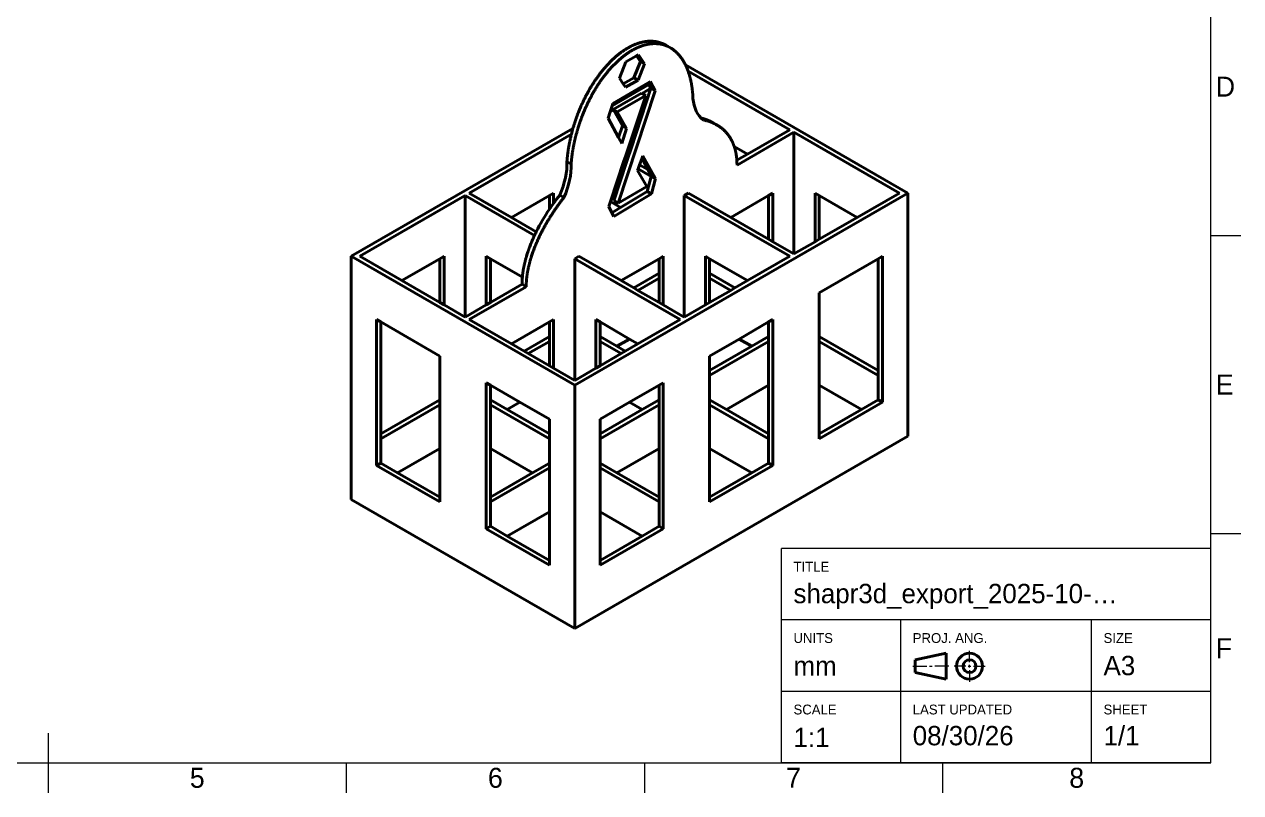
# Model space of a CAD drawing. Header units: millimetres. Extents: x 15 to 415, y 5 to 292.
# Drawn here: x 211 to 415, y 5 to 134 of the extents above; entities that cross this region are included whole.
import ezdxf

# ---------------------------------------------------------------- set-up
doc = ezdxf.new("R2010")
doc.units = ezdxf.units.MM
doc.layers.add('Border', color=7, linetype='Continuous')
doc.layers.add('Geometries', color=7, linetype='Continuous')
doc.styles.add('Shapr0', font='txt', dxfattribs={"height": 3.3495})
doc.styles.add('Shapr10', font='txt', dxfattribs={"height": 3.3495})
doc.styles.add('Shapr11', font='txt', dxfattribs={"height": 3.3495})
doc.styles.add('Shapr13', font='txt', dxfattribs={"height": 3.3495})
doc.styles.add('Shapr14', font='txt', dxfattribs={"height": 3.3495})
doc.styles.add('Shapr2', font='txt', dxfattribs={"height": 3.3495})
doc.styles.add('Shapr3', font='txt', dxfattribs={"height": 3.3495})
doc.styles.add('Shapr4', font='txt', dxfattribs={"height": 3.3495})
doc.styles.add('Shapr5', font='txt', dxfattribs={"height": 3.3495})
doc.styles.add('Shapr6', font='txt', dxfattribs={"height": 3.3495})
doc.styles.add('Shapr7', font='txt', dxfattribs={"height": 3.3495})
doc.styles.add('Shapr71', font='txt', dxfattribs={"height": 3.3495})
doc.styles.add('Shapr8', font='txt', dxfattribs={"height": 3.3495})
doc.styles.add('Shapr9', font='txt', dxfattribs={"height": 3.3495})

# ---------------------------------------------------------------- blocks, each defined once
blk = doc.blocks.new('*U30')
at = {"layer": 'Border', "linetype": 'Continuous', "lineweight": 15}
for p, q in [((410, 46), (338, 46)), ((338, 10), (338, 46)), ((410, 10), (410, 46)), ((410, 34), (338, 34)), ((358, 10), (358, 34)), ((390, 10), (390, 34)), ((369.53, 26.88), (369.53, 28.83)), ((360, 26.23), (362.38, 26.23)), ((362.82, 26.23), (363.25, 26.23)), ((366.07, 26.23), (363.68, 26.23)), ((368.88, 26.23), (366.93, 26.23)), ((369.32, 26.23), (369.75, 26.23)), ((369.53, 26.02), (369.53, 26.45)), ((369.53, 25.58), (369.53, 23.63)), ((370.18, 26.23), (372.13, 26.23)), ((410, 22), (338, 22)), ((410, 10), (338, 10))]:
    blk.add_line(p, q, dxfattribs=at)
at = {"layer": 'Border', "linetype": 'Continuous', "lineweight": 40}
for p, q in [((360.43, 27.32), (365.63, 28.4)), ((360.43, 27.32), (360.43, 25.15)), ((365.63, 28.4), (365.63, 24.07)), ((360.43, 25.15), (365.63, 24.07))]:
    blk.add_line(p, q, dxfattribs=at)
for radius in [2.17, 1.08]:
    blk.add_circle((369.53, 26.23), radius, dxfattribs=at)

msp = doc.modelspace()

# ---------------------------------------------------------------- linework, layer by layer
at = {"layer": 'Border', "linetype": 'Continuous', "lineweight": 15}
for p, q in [((410, 10), (410, 287)), ((410, 98.5), (415, 98.5)), ((410, 48.5), (415, 48.5)), ((215, 15), (215, 5)), ((20, 10), (410, 10)), ((265, 10), (265, 5)), ((315, 10), (315, 5)), ((365, 10), (365, 5))]:
    msp.add_line(p, q, dxfattribs=at)
at = {"layer": 'Geometries', "linetype": 'Continuous', "lineweight": 40}
for p, q in [((313.689, 128.675), (311.883, 127.663)), ((314.004, 128.852), (313.689, 128.675)), ((314.331, 127.718), (313.689, 128.675)), ((315.038, 127.31), (314.004, 128.852)), ((319.334, 130.035), (318.627, 130.443)), ((311.883, 127.663), (310.796, 124.932)), ((313.243, 124.987), (314.331, 127.718)), ((313.95, 124.579), (315.038, 127.31)), ((314.331, 127.718), (315.038, 127.31)), ((359.169, 105.639), (321.869, 127.174)), ((310.796, 124.932), (311.437, 123.975)), ((311.437, 123.975), (313.243, 124.987)), ((311.829, 123.39), (313.95, 124.579)), ((313.243, 124.987), (313.95, 124.579)), ((339.37, 116.253), (322.327, 126.093)), ((315.757, 123.849), (309.576, 120.281)), ((309.704, 120.697), (315.603, 124.143)), ((309.747, 119.653), (314.504, 122.414)), ((310.57, 103.952), (316.788, 122.821)), ((311.437, 123.975), (311.829, 123.39)), ((312.754, 113.134), (316.077, 123.218)), ((314.504, 122.414), (314.595, 122.362)), ((316.077, 123.218), (314.595, 122.362)), ((315.603, 124.143), (315.981, 124.364)), ((315.757, 123.849), (315.603, 124.143)), ((316.081, 123.23), (315.757, 123.849)), ((316.788, 122.821), (315.981, 124.364)), ((316.077, 123.218), (316.081, 123.23)), ((316.081, 123.23), (316.788, 122.821)), ((309.576, 120.281), (309.704, 120.697)), ((310.454, 119.245), (315.211, 122.006)), ((315.211, 122.006), (312.141, 112.78)), ((314.595, 122.362), (315.211, 122.006)), ((308.942, 118.225), (309.27, 119.287)), ((309.27, 119.287), (309.576, 120.281)), ((309.786, 119.585), (309.27, 119.287)), ((309.747, 119.653), (310.454, 119.245)), ((309.786, 119.585), (309.747, 119.653)), ((311.314, 116.905), (309.786, 119.585)), ((312.021, 116.497), (310.454, 119.245)), ((303.019, 116.495), (265.831, 95.025)), ((310.677, 114.961), (308.942, 118.225)), ((310.677, 114.961), (311.314, 116.905)), ((311.198, 113.982), (312.021, 116.497)), ((311.314, 116.905), (312.021, 116.497)), ((327.173, 117.059), (326.466, 117.467)), ((302.758, 115.528), (285.63, 105.639)), ((311.198, 113.982), (310.677, 114.961)), ((330.531, 110.334), (340.077, 115.845)), ((332.299, 112.171), (339.37, 116.253)), ((357.755, 105.639), (340.077, 115.845)), ((340.077, 115.845), (340.077, 95.433)), ((312.141, 112.78), (311.801, 111.758)), ((312.754, 113.134), (312.141, 112.78)), ((312.221, 111.516), (312.754, 113.134)), ((332.299, 112.171), (330.055, 113.467)), ((302.005, 110.913), (302.712, 110.505)), ((311.573, 111.073), (309.294, 104.224)), ((309.863, 104.36), (311.995, 110.83)), ((311.801, 111.758), (311.573, 111.073)), ((311.573, 111.073), (311.995, 110.83)), ((311.801, 111.758), (312.221, 111.516)), ((311.995, 110.83), (312.221, 111.516)), ((314.189, 110.379), (313.943, 109.705)), ((314.555, 111.381), (314.189, 110.379)), ((314.189, 110.379), (315.547, 109.596)), ((314.745, 111.903), (314.555, 111.381)), ((315.547, 109.596), (314.555, 111.381)), ((316.864, 108.089), (314.745, 111.903)), ((330.504, 111.135), (332.299, 112.171)), ((313.943, 109.705), (313.834, 109.406)), ((313.834, 109.406), (315.386, 106.732)), ((313.943, 109.705), (316.14, 108.436)), ((315.452, 105.9), (316.14, 108.436)), ((316.157, 108.497), (315.547, 109.596)), ((316.14, 108.436), (316.157, 108.497)), ((316.157, 108.497), (316.864, 108.089)), ((315.386, 106.732), (310.57, 103.952)), ((316.159, 105.491), (316.864, 108.089)), ((284.923, 105.231), (267.245, 95.025)), ((296.561, 98.511), (284.923, 105.231)), ((284.923, 105.231), (284.923, 84.818)), ((292.701, 101.556), (285.63, 105.639)), ((299.065, 105.231), (292.701, 101.556)), ((299.772, 105.639), (299.065, 105.231)), ((299.065, 102.921), (299.065, 105.231)), ((299.772, 103.943), (299.772, 105.639)), ((300.792, 105.305), (301.499, 104.896)), ((303.308, 73.387), (359.169, 105.639)), ((309.294, 104.224), (309.005, 103.355)), ((311.013, 103.231), (309.294, 104.224)), ((309.863, 104.36), (310.57, 103.952)), ((309.875, 101.713), (316.159, 105.491)), ((311.013, 103.231), (315.452, 105.9)), ((315.452, 105.9), (316.159, 105.491)), ((321.692, 105.231), (322.399, 105.639)), ((321.692, 105.231), (321.692, 84.818)), ((321.692, 105.231), (339.37, 95.025)), ((322.399, 105.639), (329.471, 101.556)), ((335.835, 105.231), (329.471, 101.556)), ((336.542, 105.639), (335.835, 105.231)), ((335.835, 105.231), (335.835, 97.882)), ((336.542, 97.474), (336.542, 105.639)), ((344.32, 105.231), (343.613, 105.639)), ((343.613, 105.639), (343.613, 97.474)), ((350.684, 101.556), (344.32, 105.231)), ((344.32, 105.231), (344.32, 97.882)), ((350.684, 101.556), (357.755, 105.639)), ((359.169, 105.639), (359.169, 64.814)), ((309.005, 103.355), (309.54, 102.345)), ((309.54, 102.345), (311.013, 103.231)), ((309.54, 102.345), (309.875, 101.713)), ((296.869, 99.15), (292.701, 101.556)), ((329.471, 101.556), (335.835, 97.882)), ((344.32, 97.882), (350.684, 101.556)), ((335.835, 97.882), (336.542, 97.474)), ((336.542, 97.474), (340.077, 95.433)), ((340.077, 95.433), (343.613, 97.474)), ((343.613, 97.474), (344.32, 97.882)), ((265.831, 95.025), (303.308, 73.387)), ((265.831, 95.025), (265.831, 54.2)), ((267.245, 95.025), (274.316, 90.942)), ((280.68, 94.616), (274.316, 90.942)), ((281.387, 95.025), (280.68, 94.616)), ((280.68, 87.268), (280.68, 94.616)), ((281.387, 86.86), (281.387, 95.025)), ((288.458, 95.025), (288.458, 86.86)), ((289.165, 94.616), (288.458, 95.025)), ((294.524, 91.523), (289.165, 94.616)), ((289.165, 94.616), (289.165, 87.268)), ((303.308, 94.616), (304.015, 95.025)), ((303.308, 94.616), (303.308, 74.204)), ((320.985, 84.41), (303.308, 94.616)), ((311.086, 90.942), (304.015, 95.025)), ((317.45, 94.616), (311.086, 90.942)), ((318.157, 95.025), (317.45, 94.616)), ((317.45, 94.616), (317.45, 92.167)), ((318.157, 86.86), (318.157, 95.025)), ((325.935, 94.616), (325.228, 95.025)), ((325.228, 95.025), (325.228, 86.86)), ((325.935, 92.167), (325.935, 94.616)), ((332.299, 90.942), (325.935, 94.616)), ((332.299, 90.942), (339.37, 95.025)), ((354.219, 94.616), (344.32, 88.901)), ((354.926, 95.025), (354.219, 94.616)), ((354.219, 94.616), (354.219, 75.837)), ((354.926, 70.53), (354.926, 95.025)), ((313.207, 89.717), (317.45, 92.167)), ((317.45, 92.167), (317.45, 91.35)), ((325.935, 92.167), (330.178, 89.717)), ((325.935, 91.35), (325.935, 92.167)), ((274.316, 90.942), (280.68, 87.268)), ((285.63, 84.41), (295.176, 89.921)), ((289.165, 87.268), (294.469, 90.33)), ((294.469, 90.33), (295.176, 89.921)), ((313.207, 89.717), (311.086, 90.942)), ((313.914, 89.309), (317.45, 91.35)), ((317.45, 91.35), (317.45, 87.268)), ((325.935, 91.35), (329.471, 89.309)), ((325.935, 87.268), (325.935, 91.35)), ((330.178, 89.717), (332.299, 90.942)), ((313.914, 89.309), (313.207, 89.717)), ((317.45, 87.268), (313.914, 89.309)), ((325.935, 87.268), (329.471, 89.309)), ((329.471, 89.309), (330.178, 89.717)), ((344.32, 88.901), (344.32, 81.552)), ((280.68, 87.268), (281.387, 86.86)), ((281.387, 86.86), (284.923, 84.818)), ((284.923, 84.818), (288.458, 86.86)), ((288.458, 86.86), (289.165, 87.268)), ((318.157, 86.86), (317.45, 87.268)), ((321.692, 84.818), (318.157, 86.86)), ((321.692, 84.818), (325.228, 86.86)), ((325.228, 86.86), (325.935, 87.268)), ((270.074, 84.41), (270.074, 59.915)), ((270.781, 84.002), (270.074, 84.41)), ((280.68, 78.286), (270.781, 84.002)), ((270.781, 65.222), (270.781, 84.002)), ((285.63, 84.41), (292.701, 80.328)), ((299.065, 84.002), (292.701, 80.328)), ((299.772, 84.41), (299.065, 84.002)), ((299.065, 84.002), (299.065, 81.552)), ((299.772, 76.245), (299.772, 84.41)), ((306.843, 84.41), (306.843, 76.245)), ((307.55, 84.002), (306.843, 84.41)), ((312.5, 81.144), (307.55, 84.002)), ((307.55, 84.002), (307.55, 81.552)), ((313.914, 80.328), (320.985, 84.41)), ((335.835, 84.002), (330.885, 81.144)), ((336.542, 84.41), (335.835, 84.002)), ((335.835, 84.002), (335.835, 81.552)), ((336.542, 59.915), (336.542, 84.41)), ((292.701, 80.328), (294.822, 79.103)), ((294.822, 79.103), (299.065, 81.552)), ((295.529, 78.695), (299.065, 80.736)), ((299.065, 81.552), (299.065, 80.736)), ((299.065, 80.736), (299.065, 76.653)), ((307.55, 81.552), (307.55, 80.736)), ((310.379, 79.919), (307.55, 81.552)), ((307.55, 80.736), (307.55, 76.653)), ((307.55, 80.736), (311.086, 78.695)), ((312.5, 81.144), (310.379, 79.919)), ((311.793, 79.103), (310.379, 79.919)), ((311.793, 79.103), (313.914, 80.328)), ((313.914, 80.328), (312.5, 81.144)), ((330.885, 81.144), (325.935, 78.286)), ((325.935, 75.02), (335.835, 80.736)), ((333.006, 79.919), (325.935, 75.837)), ((333.006, 79.919), (330.885, 81.144)), ((335.835, 81.552), (333.006, 79.919)), ((335.835, 81.552), (335.835, 80.736)), ((335.835, 80.736), (335.835, 73.387)), ((344.32, 81.552), (344.32, 80.736)), ((344.32, 81.552), (354.219, 75.837)), ((344.32, 80.736), (344.32, 73.387)), ((344.32, 80.736), (354.219, 75.02)), ((280.68, 70.938), (280.68, 78.286)), ((294.822, 79.103), (295.529, 78.695)), ((295.529, 78.695), (299.065, 76.653)), ((307.55, 76.653), (311.086, 78.695)), ((311.086, 78.695), (311.793, 79.103)), ((325.935, 78.286), (325.935, 75.837)), ((299.065, 76.653), (299.772, 76.245)), ((299.772, 76.245), (303.308, 74.204)), ((303.308, 74.204), (306.843, 76.245)), ((306.843, 76.245), (307.55, 76.653)), ((325.935, 75.837), (325.935, 75.02)), ((354.219, 75.837), (354.219, 75.02)), ((289.165, 73.387), (288.458, 73.796)), ((288.458, 73.796), (288.458, 49.301)), ((318.157, 73.796), (317.45, 73.387)), ((318.157, 49.301), (318.157, 73.796)), ((325.935, 75.02), (325.935, 70.938)), ((354.219, 75.02), (354.219, 70.938)), ((294.115, 70.53), (289.165, 73.387)), ((289.165, 70.938), (289.165, 73.387)), ((303.308, 73.387), (303.308, 32.563)), ((317.45, 73.387), (312.5, 70.53)), ((317.45, 73.387), (317.45, 70.938)), ((335.835, 73.387), (328.763, 69.305)), ((335.835, 73.387), (335.835, 65.222)), ((351.391, 69.305), (344.32, 73.387)), ((344.32, 73.387), (344.32, 65.222)), ((270.781, 65.222), (280.68, 70.938)), ((270.781, 64.406), (280.68, 70.121)), ((280.68, 70.121), (280.68, 70.938)), ((280.68, 62.773), (280.68, 70.121)), ((289.165, 70.121), (289.165, 70.938)), ((289.165, 70.938), (291.994, 69.305)), ((289.165, 70.121), (299.065, 64.406)), ((289.165, 62.773), (289.165, 70.121)), ((294.115, 70.53), (291.994, 69.305)), ((299.065, 67.672), (294.115, 70.53)), ((312.5, 70.53), (307.55, 67.672)), ((307.55, 64.406), (317.45, 70.121)), ((314.621, 69.305), (312.5, 70.53)), ((317.45, 70.938), (314.621, 69.305)), ((317.45, 70.938), (317.45, 70.121)), ((317.45, 70.121), (317.45, 62.773)), ((328.763, 69.305), (325.935, 70.938)), ((325.935, 70.938), (325.935, 70.121)), ((325.935, 70.121), (325.935, 62.773)), ((325.935, 70.121), (335.835, 64.406)), ((344.32, 64.406), (354.926, 70.53)), ((354.219, 70.938), (351.391, 69.305)), ((354.219, 70.938), (354.926, 70.53)), ((291.994, 69.305), (299.065, 65.222)), ((299.065, 65.222), (299.065, 67.672)), ((314.621, 69.305), (307.55, 65.222)), ((307.55, 67.672), (307.55, 65.222)), ((335.835, 65.222), (328.763, 69.305)), ((351.391, 69.305), (344.32, 65.222)), ((270.781, 64.406), (270.781, 65.222)), ((270.781, 60.323), (270.781, 64.406)), ((299.065, 64.406), (299.065, 65.222)), ((299.065, 60.323), (299.065, 64.406)), ((303.308, 32.563), (359.169, 64.814)), ((307.55, 65.222), (307.55, 64.406)), ((307.55, 64.406), (307.55, 60.323)), ((335.835, 65.222), (335.835, 64.406)), ((335.835, 64.406), (335.835, 60.323)), ((344.32, 65.222), (344.32, 64.406)), ((280.68, 62.773), (273.609, 58.69)), ((280.68, 54.608), (280.68, 62.773)), ((296.237, 58.69), (289.165, 62.773)), ((289.165, 54.608), (289.165, 62.773)), ((317.45, 62.773), (310.379, 58.69)), ((317.45, 62.773), (317.45, 54.608)), ((333.006, 58.69), (325.935, 62.773)), ((325.935, 62.773), (325.935, 54.608)), ((270.781, 60.323), (270.074, 59.915)), ((270.074, 59.915), (280.68, 53.791)), ((273.609, 58.69), (270.781, 60.323)), ((289.165, 53.791), (299.065, 59.507)), ((299.065, 60.323), (296.237, 58.69)), ((299.065, 59.507), (299.065, 60.323)), ((299.065, 52.158), (299.065, 59.507)), ((307.55, 60.323), (307.55, 59.507)), ((307.55, 60.323), (310.379, 58.69)), ((307.55, 59.507), (307.55, 52.158)), ((307.55, 59.507), (317.45, 53.791)), ((325.935, 53.791), (336.542, 59.915)), ((335.835, 60.323), (333.006, 58.69)), ((335.835, 60.323), (336.542, 59.915)), ((280.68, 54.608), (273.609, 58.69)), ((296.237, 58.69), (289.165, 54.608)), ((310.379, 58.69), (317.45, 54.608)), ((333.006, 58.69), (325.935, 54.608)), ((265.831, 54.2), (303.308, 32.563)), ((280.68, 53.791), (280.68, 54.608)), ((289.165, 53.791), (289.165, 54.608)), ((289.165, 49.709), (289.165, 53.791)), ((317.45, 54.608), (317.45, 53.791)), ((317.45, 53.791), (317.45, 49.709)), ((325.935, 54.608), (325.935, 53.791)), ((299.065, 52.158), (291.994, 48.076)), ((299.065, 43.993), (299.065, 52.158)), ((307.55, 52.158), (307.55, 43.993)), ((314.621, 48.076), (307.55, 52.158)), ((289.165, 49.709), (288.458, 49.301)), ((288.458, 49.301), (299.065, 43.177)), ((291.994, 48.076), (289.165, 49.709)), ((307.55, 43.177), (318.157, 49.301)), ((317.45, 49.709), (314.621, 48.076)), ((317.45, 49.709), (318.157, 49.301)), ((299.065, 43.993), (291.994, 48.076)), ((314.621, 48.076), (307.55, 43.993)), ((299.065, 43.177), (299.065, 43.993)), ((307.55, 43.993), (307.55, 43.177))]:
    msp.add_line(p, q, dxfattribs=at)
at = {"layer": 'Geometries', "linetype": 'Continuous', "lineweight": 40, "flags": 128}
for points in [[(318.974, 130.224), (318.935, 130.243), (318.881, 130.267), (318.827, 130.291), (318.773, 130.315), (318.723, 130.335), (318.673, 130.356), (318.622, 130.375), (318.571, 130.395), (318.52, 130.414), (318.468, 130.432), (318.416, 130.45), (318.368, 130.466), (318.319, 130.481), (318.27, 130.497), (318.221, 130.511), (318.171, 130.525), (318.122, 130.539), (318.071, 130.552), (318.021, 130.565), (317.97, 130.577), (317.919, 130.589), (317.867, 130.601), (317.815, 130.612), (317.766, 130.621), (317.717, 130.631), (317.667, 130.64), (317.617, 130.648), (317.566, 130.656), (317.514, 130.664), (317.462, 130.671), (317.409, 130.678), (317.355, 130.684), (317.302, 130.69), (317.249, 130.695), (317.196, 130.7), (317.142, 130.704), (317.089, 130.708), (317.034, 130.711), (316.978, 130.713), (316.922, 130.715), (316.866, 130.717), (316.81, 130.718), (316.753, 130.718), (316.696, 130.718), (316.639, 130.717), (316.581, 130.716), (316.523, 130.714), (316.465, 130.712), (316.407, 130.709), (316.348, 130.705), (316.289, 130.701), (316.234, 130.696), (316.18, 130.691), (316.125, 130.686), (316.07, 130.68), (316.014, 130.673), (315.959, 130.666), (315.898, 130.658), (315.837, 130.649), (315.775, 130.64), (315.714, 130.629), (315.652, 130.619), (315.591, 130.607), (315.529, 130.595), (315.468, 130.583), (315.406, 130.57), (315.342, 130.555), (315.279, 130.541), (315.215, 130.525), (315.15, 130.509), (315.086, 130.492), (315.021, 130.475), (314.956, 130.456), (314.891, 130.437), (314.826, 130.418), (314.76, 130.397), (314.694, 130.376), (314.628, 130.354), (314.562, 130.332), (314.495, 130.309), (314.434, 130.287), (314.372, 130.264), (314.311, 130.241), (314.249, 130.217), (314.187, 130.193), (314.125, 130.168), (314.068, 130.144), (314.012, 130.121), (313.955, 130.096), (313.898, 130.072), (313.841, 130.046), (313.784, 130.02), (313.73, 129.996), (313.676, 129.97), (313.621, 129.945), (313.567, 129.918), (313.512, 129.892), (313.451, 129.861), (313.39, 129.83), (313.329, 129.799), (313.268, 129.767), (313.206, 129.734), (313.145, 129.701), (313.083, 129.667), (313.022, 129.632), (312.96, 129.597), (312.898, 129.561), (312.836, 129.525), (312.773, 129.488), (312.711, 129.451), (312.649, 129.413), (312.586, 129.374), (312.524, 129.335), (312.458, 129.293), (312.393, 129.25), (312.327, 129.207), (312.261, 129.164), (312.195, 129.119), (312.129, 129.074), (312.069, 129.033), (312.009, 128.991), (311.949, 128.948), (311.889, 128.905), (311.829, 128.861), (311.769, 128.817), (311.712, 128.775), (311.656, 128.732), (311.599, 128.689), (311.542, 128.645), (311.485, 128.601), (311.428, 128.557), (311.372, 128.512), (311.315, 128.466), (311.258, 128.42), (311.201, 128.374), (311.145, 128.328), (311.089, 128.281), (311.033, 128.234), (310.978, 128.187), (310.921, 128.138), (310.864, 128.089), (310.807, 128.039), (310.75, 127.989), (310.693, 127.938), (310.638, 127.888), (310.582, 127.837), (310.526, 127.786), (310.47, 127.734), (310.414, 127.681), (310.357, 127.628), (310.3, 127.574), (310.243, 127.519), (310.187, 127.464), (310.13, 127.409), (310.074, 127.353), (310.014, 127.294), (309.954, 127.234), (309.895, 127.173), (309.835, 127.112), (309.775, 127.05), (309.716, 126.988), (309.66, 126.929), (309.604, 126.87), (309.548, 126.81), (309.493, 126.75), (309.437, 126.689), (309.382, 126.628), (309.326, 126.567), (309.271, 126.505), (309.215, 126.442), (309.16, 126.38), (309.106, 126.318), (309.052, 126.255), (308.998, 126.192), (308.945, 126.129), (308.89, 126.064), (308.835, 125.999), (308.781, 125.934), (308.727, 125.868), (308.673, 125.801), (308.619, 125.736), (308.566, 125.67), (308.514, 125.604), (308.461, 125.537), (308.407, 125.469), (308.354, 125.4), (308.301, 125.331), (308.247, 125.261), (308.194, 125.191), (308.141, 125.121), (308.089, 125.051), (308.033, 124.976), (307.978, 124.9), (307.922, 124.824), (307.867, 124.748), (307.812, 124.671), (307.758, 124.595), (307.706, 124.522), (307.655, 124.448), (307.604, 124.375), (307.553, 124.301), (307.502, 124.227), (307.452, 124.152), (307.402, 124.078), (307.351, 124.002), (307.301, 123.927), (307.252, 123.851), (307.203, 123.777), (307.155, 123.702), (307.106, 123.627), (307.058, 123.551), (307.01, 123.474), (306.961, 123.397), (306.913, 123.319), (306.865, 123.241), (306.817, 123.163), (306.77, 123.086), (306.724, 123.009), (306.677, 122.932), (306.631, 122.854), (306.576, 122.761), (306.522, 122.668), (306.468, 122.575), (306.414, 122.481), (306.361, 122.387), (306.308, 122.293), (306.254, 122.197), (306.201, 122.1), (306.148, 122.004), (306.096, 121.907), (306.044, 121.81), (305.992, 121.712), (305.943, 121.62), (305.895, 121.528), (305.847, 121.435), (305.8, 121.343), (305.753, 121.25), (305.706, 121.157), (305.659, 121.063), (305.613, 120.97), (305.567, 120.876), (305.522, 120.783), (305.477, 120.69), (305.433, 120.598), (305.39, 120.505), (305.346, 120.413), (305.302, 120.318), (305.259, 120.224), (305.216, 120.129), (305.173, 120.034), (305.131, 119.939), (305.089, 119.846), (305.048, 119.752), (305.008, 119.659), (304.967, 119.565), (304.927, 119.47), (304.886, 119.374), (304.846, 119.278), (304.807, 119.183), (304.767, 119.087), (304.729, 118.991), (304.69, 118.895), (304.652, 118.799), (304.614, 118.704), (304.577, 118.608), (304.54, 118.512), (304.503, 118.416), (304.468, 118.322), (304.433, 118.228), (304.398, 118.134), (304.363, 118.04), (304.323, 117.928), (304.283, 117.816), (304.243, 117.704), (304.204, 117.592), (304.165, 117.48), (304.127, 117.369), (304.09, 117.257), (304.053, 117.145), (304.016, 117.034), (303.981, 116.922), (303.945, 116.811), (303.91, 116.7), (303.878, 116.595), (303.846, 116.491), (303.814, 116.386), (303.783, 116.282), (303.753, 116.178), (303.724, 116.078), (303.695, 115.978), (303.667, 115.878), (303.639, 115.779), (303.612, 115.679), (303.585, 115.58), (303.56, 115.487), (303.535, 115.393), (303.511, 115.3), (303.487, 115.207), (303.463, 115.114), (303.438, 115.011), (303.412, 114.908), (303.387, 114.805), (303.363, 114.702), (303.339, 114.6), (303.315, 114.498), (303.292, 114.396), (303.27, 114.294), (303.247, 114.193), (303.226, 114.091), (303.204, 113.99), (303.184, 113.89), (303.163, 113.79), (303.143, 113.689), (303.124, 113.59), (303.105, 113.49), (303.085, 113.386), (303.066, 113.283), (303.047, 113.18), (303.029, 113.077), (303.012, 112.974), (302.994, 112.872), (302.976, 112.761), (302.958, 112.65), (302.941, 112.54), (302.925, 112.431), (302.909, 112.321), (302.893, 112.212), (302.878, 112.104), (302.865, 112.005), (302.852, 111.907), (302.84, 111.809), (302.828, 111.711), (302.816, 111.614), (302.805, 111.517), (302.794, 111.42), (302.784, 111.324), (302.774, 111.228), (302.765, 111.133), (302.756, 111.038), (302.747, 110.944), (302.739, 110.855), (302.732, 110.767), (302.725, 110.679), (302.718, 110.592), (302.712, 110.505)], [(318.627, 130.443), (318.611, 130.452), (318.566, 130.478), (318.52, 130.503), (318.474, 130.528), (318.427, 130.553), (318.38, 130.577), (318.333, 130.6), (318.281, 130.626), (318.228, 130.651), (318.174, 130.675), (318.12, 130.699), (318.066, 130.723), (318.016, 130.744), (317.966, 130.764), (317.915, 130.784), (317.864, 130.803), (317.813, 130.822), (317.761, 130.84), (317.709, 130.858), (317.661, 130.874), (317.612, 130.89), (317.563, 130.905), (317.514, 130.919), (317.464, 130.934), (317.415, 130.947), (317.364, 130.961), (317.314, 130.973), (317.263, 130.986), (317.212, 130.998), (317.16, 131.009), (317.108, 131.02), (317.059, 131.03), (317.01, 131.039), (316.96, 131.048), (316.91, 131.056), (316.859, 131.064), (316.807, 131.072), (316.754, 131.079), (316.702, 131.086), (316.648, 131.092), (316.595, 131.098), (316.542, 131.103), (316.489, 131.108), (316.435, 131.112), (316.382, 131.116), (316.326, 131.119), (316.271, 131.122), (316.215, 131.124), (316.159, 131.125), (316.103, 131.126), (316.046, 131.127), (315.989, 131.126), (315.932, 131.126), (315.874, 131.124), (315.816, 131.123), (315.758, 131.12), (315.7, 131.117), (315.641, 131.113), (315.582, 131.109), (315.527, 131.105), (315.473, 131.1), (315.418, 131.094), (315.362, 131.088), (315.307, 131.082), (315.251, 131.075), (315.191, 131.066), (315.13, 131.057), (315.068, 131.048), (315.006, 131.038), (314.945, 131.027), (314.883, 131.016), (314.822, 131.004), (314.76, 130.991), (314.699, 130.978), (314.635, 130.964), (314.571, 130.949), (314.508, 130.933), (314.443, 130.917), (314.379, 130.9), (314.314, 130.883), (314.249, 130.865), (314.184, 130.846), (314.119, 130.826), (314.053, 130.806), (313.987, 130.784), (313.921, 130.763), (313.855, 130.74), (313.788, 130.717), (313.727, 130.695), (313.665, 130.672), (313.604, 130.649), (313.542, 130.625), (313.48, 130.601), (313.418, 130.576), (313.361, 130.553), (313.305, 130.529), (313.248, 130.505), (313.191, 130.48), (313.134, 130.455), (313.077, 130.429), (313.023, 130.404), (312.968, 130.379), (312.914, 130.353), (312.86, 130.327), (312.805, 130.3), (312.744, 130.27), (312.683, 130.239), (312.622, 130.207), (312.561, 130.175), (312.499, 130.142), (312.438, 130.109), (312.376, 130.075), (312.314, 130.04), (312.253, 130.005), (312.191, 129.97), (312.129, 129.933), (312.066, 129.896), (312.004, 129.859), (311.942, 129.821), (311.879, 129.782), (311.817, 129.743), (311.751, 129.701), (311.685, 129.659), (311.62, 129.616), (311.554, 129.572), (311.488, 129.527), (311.422, 129.482), (311.362, 129.441), (311.302, 129.399), (311.242, 129.356), (311.182, 129.313), (311.122, 129.269), (311.062, 129.225), (311.005, 129.183), (310.948, 129.14), (310.892, 129.097), (310.835, 129.054), (310.778, 129.01), (310.721, 128.965), (310.664, 128.92), (310.608, 128.875), (310.551, 128.829), (310.494, 128.782), (310.438, 128.736), (310.382, 128.689), (310.326, 128.642), (310.27, 128.595), (310.214, 128.546), (310.157, 128.497), (310.1, 128.447), (310.043, 128.397), (309.986, 128.346), (309.93, 128.296), (309.875, 128.245), (309.819, 128.194), (309.763, 128.143), (309.706, 128.09), (309.65, 128.036), (309.593, 127.982), (309.536, 127.928), (309.48, 127.873), (309.423, 127.817), (309.367, 127.761), (309.307, 127.702), (309.247, 127.642), (309.187, 127.581), (309.128, 127.52), (309.068, 127.459), (309.009, 127.397), (308.953, 127.338), (308.897, 127.278), (308.841, 127.218), (308.786, 127.158), (308.73, 127.098), (308.674, 127.036), (308.619, 126.975), (308.564, 126.913), (308.508, 126.851), (308.453, 126.788), (308.399, 126.726), (308.345, 126.663), (308.291, 126.601), (308.237, 126.537), (308.183, 126.473), (308.128, 126.407), (308.074, 126.342), (308.02, 126.276), (307.965, 126.21), (307.912, 126.144), (307.859, 126.078), (307.807, 126.012), (307.754, 125.945), (307.7, 125.877), (307.647, 125.808), (307.593, 125.739), (307.54, 125.669), (307.487, 125.6), (307.434, 125.529), (307.382, 125.459), (307.326, 125.384), (307.27, 125.308), (307.215, 125.233), (307.16, 125.156), (307.105, 125.08), (307.05, 125.003), (306.999, 124.93), (306.948, 124.857), (306.897, 124.783), (306.846, 124.709), (306.795, 124.635), (306.745, 124.561), (306.694, 124.486), (306.644, 124.411), (306.594, 124.335), (306.545, 124.26), (306.496, 124.185), (306.448, 124.11), (306.399, 124.035), (306.351, 123.96), (306.303, 123.882), (306.254, 123.805), (306.206, 123.728), (306.158, 123.65), (306.11, 123.572), (306.063, 123.495), (306.016, 123.417), (305.97, 123.34), (305.924, 123.262), (305.869, 123.169), (305.815, 123.076), (305.761, 122.983), (305.707, 122.889), (305.654, 122.795), (305.601, 122.701), (305.547, 122.605), (305.494, 122.509), (305.441, 122.412), (305.389, 122.315), (305.337, 122.218), (305.285, 122.12), (305.236, 122.028), (305.188, 121.936), (305.14, 121.844), (305.093, 121.751), (305.046, 121.658), (304.999, 121.565), (304.952, 121.472), (304.906, 121.378), (304.86, 121.285), (304.815, 121.191), (304.77, 121.099), (304.726, 121.006), (304.682, 120.914), (304.639, 120.821), (304.595, 120.727), (304.552, 120.632), (304.509, 120.537), (304.466, 120.442), (304.423, 120.347), (304.382, 120.254), (304.341, 120.161), (304.301, 120.067), (304.26, 119.974), (304.22, 119.878), (304.179, 119.782), (304.139, 119.687), (304.1, 119.591), (304.06, 119.495), (304.021, 119.399), (303.983, 119.303), (303.945, 119.208), (303.907, 119.112), (303.87, 119.016), (303.833, 118.92), (303.796, 118.824), (303.761, 118.73), (303.725, 118.636), (303.691, 118.542), (303.656, 118.448), (303.616, 118.336), (303.575, 118.224), (303.536, 118.112), (303.497, 118), (303.458, 117.888), (303.42, 117.777), (303.383, 117.665), (303.346, 117.554), (303.309, 117.442), (303.273, 117.331), (303.238, 117.219), (303.203, 117.108), (303.171, 117.004), (303.139, 116.899), (303.107, 116.795), (303.076, 116.69), (303.045, 116.586), (303.019, 116.495)], [(321.869, 127.174), (321.862, 127.189), (321.835, 127.242), (321.808, 127.295), (321.78, 127.348), (321.753, 127.4), (321.725, 127.451), (321.694, 127.508), (321.663, 127.565), (321.632, 127.62), (321.6, 127.676), (321.568, 127.73), (321.536, 127.784), (321.503, 127.837), (321.471, 127.89), (321.438, 127.942), (321.405, 127.994), (321.372, 128.045), (321.339, 128.095), (321.306, 128.145), (321.272, 128.195), (321.238, 128.243), (321.204, 128.291), (321.168, 128.341), (321.132, 128.39), (321.096, 128.439), (321.06, 128.487), (321.024, 128.534), (320.987, 128.58), (320.952, 128.624), (320.917, 128.668), (320.881, 128.711), (320.846, 128.753), (320.81, 128.795), (320.774, 128.836), (320.739, 128.877), (320.703, 128.917), (320.665, 128.958), (320.627, 128.999), (320.589, 129.039), (320.551, 129.079), (320.512, 129.118), (320.474, 129.156), (320.435, 129.194), (320.397, 129.232), (320.358, 129.269), (320.319, 129.305), (320.28, 129.341), (320.241, 129.376), (320.204, 129.408), (320.168, 129.44), (320.131, 129.472), (320.093, 129.503), (320.056, 129.534), (320.013, 129.569), (319.97, 129.603), (319.927, 129.637), (319.884, 129.67), (319.841, 129.702), (319.798, 129.733), (319.756, 129.764), (319.713, 129.794), (319.671, 129.823), (319.627, 129.853), (319.583, 129.881), (319.54, 129.91), (319.496, 129.937), (319.452, 129.965), (319.408, 129.991), (319.363, 130.018), (319.334, 130.035)], [(323.105, 122.141), (323.098, 122.233), (323.091, 122.325), (323.084, 122.416), (323.076, 122.507), (323.068, 122.598), (323.059, 122.688), (323.051, 122.772), (323.042, 122.856), (323.033, 122.94), (323.023, 123.023), (323.013, 123.106), (323.003, 123.188), (322.992, 123.27), (322.981, 123.351), (322.97, 123.432), (322.958, 123.513), (322.946, 123.592), (322.934, 123.67), (322.922, 123.748), (322.909, 123.825), (322.895, 123.903), (322.882, 123.981), (322.868, 124.058), (322.853, 124.135), (322.839, 124.212), (322.824, 124.286), (322.809, 124.36), (322.793, 124.434), (322.778, 124.507), (322.759, 124.594), (322.739, 124.68), (322.719, 124.765), (322.699, 124.85), (322.678, 124.933), (322.657, 125.017), (322.638, 125.087), (322.62, 125.158), (322.601, 125.227), (322.581, 125.297), (322.562, 125.365), (322.542, 125.432), (322.523, 125.499), (322.503, 125.565), (322.482, 125.631), (322.458, 125.708), (322.433, 125.785), (322.408, 125.861), (322.382, 125.937), (322.356, 126.011), (322.33, 126.085), (322.327, 126.093)], [(326.466, 117.467), (326.463, 117.469), (326.414, 117.497), (326.364, 117.525), (326.314, 117.553), (326.263, 117.58), (326.212, 117.607), (326.16, 117.633), (326.108, 117.659), (326.056, 117.685), (326.003, 117.711), (325.95, 117.736), (325.896, 117.761), (325.836, 117.788), (325.776, 117.814), (325.715, 117.84), (325.654, 117.866), (325.592, 117.891), (325.536, 117.914), (325.478, 117.936), (325.421, 117.958), (325.363, 117.979), (325.304, 118), (325.245, 118.021), (325.186, 118.041), (325.131, 118.059), (325.076, 118.077), (325.02, 118.094), (324.964, 118.112), (324.908, 118.128), (324.851, 118.145), (324.794, 118.161), (324.736, 118.177), (324.678, 118.192), (324.62, 118.207), (324.561, 118.222), (324.51, 118.235)], [(326.811, 117.253), (326.763, 117.277), (326.71, 117.303), (326.657, 117.328), (326.603, 117.353), (326.544, 117.38), (326.483, 117.406), (326.423, 117.432), (326.361, 117.458), (326.299, 117.483), (326.243, 117.505), (326.186, 117.528), (326.128, 117.549), (326.07, 117.571), (326.011, 117.592), (325.952, 117.612), (325.893, 117.633), (325.838, 117.651), (325.783, 117.669), (325.727, 117.686), (325.671, 117.703), (325.615, 117.72), (325.558, 117.737), (325.501, 117.753), (325.443, 117.769), (325.385, 117.784), (325.327, 117.799), (325.268, 117.814), (325.209, 117.828), (325.139, 117.845), (325.068, 117.861), (324.997, 117.876), (324.925, 117.891)], [(330.055, 113.467), (330.037, 113.517), (330.019, 113.568), (330.001, 113.62), (329.983, 113.668), (329.965, 113.716), (329.947, 113.764), (329.928, 113.812), (329.909, 113.86), (329.888, 113.911), (329.867, 113.962), (329.846, 114.013), (329.824, 114.063), (329.802, 114.113), (329.779, 114.164), (329.757, 114.211), (329.735, 114.258), (329.713, 114.305), (329.69, 114.352), (329.666, 114.399), (329.643, 114.446), (329.619, 114.493), (329.594, 114.539), (329.57, 114.586), (329.544, 114.632), (329.519, 114.677), (329.494, 114.722), (329.468, 114.767), (329.441, 114.812), (329.414, 114.858), (329.386, 114.904), (329.358, 114.95), (329.329, 114.996), (329.3, 115.041), (329.27, 115.087), (329.24, 115.132), (329.209, 115.177), (329.177, 115.224), (329.144, 115.271), (329.11, 115.317), (329.077, 115.363), (329.042, 115.41), (329.007, 115.455), (328.972, 115.501), (328.936, 115.547), (328.9, 115.592), (328.863, 115.637), (328.825, 115.682), (328.787, 115.726), (328.751, 115.768), (328.714, 115.809), (328.677, 115.851), (328.64, 115.892), (328.602, 115.932), (328.561, 115.975), (328.519, 116.018), (328.477, 116.061), (328.435, 116.103), (328.392, 116.145), (328.348, 116.186), (328.306, 116.225), (328.264, 116.264), (328.222, 116.302), (328.179, 116.34), (328.135, 116.378), (328.091, 116.416), (328.046, 116.453), (328.001, 116.49), (327.956, 116.527), (327.91, 116.563), (327.864, 116.598), (327.818, 116.634), (327.771, 116.668), (327.724, 116.703), (327.68, 116.734), (327.635, 116.766), (327.59, 116.797), (327.545, 116.827), (327.499, 116.858), (327.454, 116.887), (327.408, 116.917), (327.362, 116.946), (327.315, 116.975), (327.267, 117.004), (327.219, 117.032), (327.173, 117.059)], [(302.758, 115.528), (302.756, 115.523), (302.73, 115.419), (302.705, 115.316), (302.68, 115.213), (302.656, 115.111), (302.632, 115.008), (302.608, 114.906), (302.585, 114.804), (302.563, 114.702), (302.54, 114.601), (302.519, 114.5), (302.497, 114.399), (302.476, 114.298), (302.456, 114.198), (302.436, 114.098), (302.417, 113.998), (302.397, 113.898), (302.378, 113.795), (302.359, 113.691), (302.34, 113.588), (302.322, 113.485), (302.304, 113.382), (302.287, 113.28), (302.269, 113.169), (302.251, 113.059), (302.234, 112.949), (302.218, 112.839), (302.202, 112.73), (302.186, 112.621), (302.171, 112.512), (302.158, 112.413), (302.145, 112.315), (302.132, 112.217), (302.12, 112.119), (302.109, 112.022), (302.098, 111.925), (302.087, 111.828), (302.077, 111.732), (302.067, 111.637), (302.057, 111.541), (302.048, 111.447), (302.04, 111.352), (302.032, 111.264), (302.025, 111.175), (302.018, 111.088), (302.011, 111), (302.005, 110.913)], [(330.504, 111.135), (330.502, 111.165), (330.497, 111.227), (330.492, 111.29), (330.487, 111.353), (330.481, 111.414), (330.475, 111.476), (330.469, 111.537), (330.462, 111.599), (330.455, 111.662), (330.447, 111.725), (330.439, 111.788), (330.431, 111.85), (330.422, 111.913), (330.412, 111.975), (330.403, 112.037), (330.393, 112.099), (330.383, 112.16), (330.371, 112.223), (330.36, 112.286), (330.348, 112.349), (330.336, 112.412), (330.323, 112.475), (330.31, 112.538), (330.296, 112.601), (330.283, 112.658), (330.27, 112.715), (330.256, 112.772), (330.242, 112.829), (330.227, 112.886), (330.213, 112.943), (330.197, 112.999), (330.18, 113.062), (330.162, 113.124), (330.144, 113.186), (330.125, 113.249), (330.106, 113.311), (330.089, 113.362), (330.072, 113.414), (330.055, 113.465), (330.055, 113.467)], [(301.499, 104.896), (301.424, 104.801), (301.35, 104.705), (301.276, 104.61), (301.203, 104.514), (301.131, 104.419), (301.06, 104.325), (300.989, 104.231), (300.92, 104.138), (300.85, 104.044), (300.78, 103.949), (300.71, 103.854), (300.641, 103.759), (300.572, 103.664), (300.504, 103.569), (300.436, 103.474), (300.368, 103.38), (300.302, 103.285), (300.235, 103.191), (300.17, 103.096), (300.104, 103.002), (300.04, 102.908), (299.975, 102.814), (299.912, 102.721), (299.854, 102.635), (299.796, 102.549), (299.739, 102.463), (299.682, 102.378), (299.626, 102.293), (299.57, 102.208), (299.51, 102.115), (299.45, 102.022), (299.39, 101.93), (299.331, 101.837), (299.273, 101.745), (299.215, 101.653), (299.157, 101.562), (299.105, 101.478), (299.053, 101.394), (299.002, 101.311), (298.951, 101.227), (298.9, 101.144), (298.85, 101.061), (298.8, 100.978), (298.751, 100.895), (298.702, 100.812), (298.654, 100.73), (298.606, 100.648), (298.558, 100.566), (298.513, 100.489), (298.469, 100.411), (298.425, 100.335), (298.382, 100.258), (298.339, 100.181), (298.289, 100.093), (298.24, 100.005), (298.192, 99.918), (298.144, 99.83), (298.097, 99.743), (298.05, 99.657), (298.005, 99.572), (297.959, 99.487), (297.915, 99.402), (297.869, 99.316), (297.825, 99.23), (297.78, 99.145), (297.736, 99.059), (297.693, 98.974), (297.65, 98.889), (297.608, 98.804), (297.566, 98.72), (297.524, 98.635), (297.483, 98.552), (297.442, 98.468), (297.402, 98.384), (297.362, 98.301), (297.323, 98.218), (297.28, 98.128), (297.238, 98.037), (297.196, 97.947), (297.155, 97.857), (297.114, 97.767), (297.078, 97.686), (297.042, 97.605), (297.006, 97.525), (296.971, 97.445), (296.936, 97.365), (296.902, 97.285), (296.868, 97.206), (296.831, 97.118), (296.794, 97.032), (296.758, 96.945), (296.723, 96.859), (296.688, 96.774), (296.654, 96.688), (296.62, 96.603), (296.586, 96.519), (296.553, 96.435), (296.521, 96.351), (296.489, 96.269), (296.458, 96.187), (296.428, 96.106), (296.398, 96.024), (296.367, 95.941), (296.337, 95.858), (296.307, 95.776), (296.278, 95.694), (296.25, 95.612), (296.221, 95.531), (296.194, 95.45), (296.166, 95.369), (296.138, 95.285), (296.11, 95.202), (296.083, 95.118), (296.057, 95.035), (296.03, 94.953), (296.005, 94.871), (295.979, 94.789), (295.955, 94.708), (295.93, 94.627), (295.906, 94.547), (295.883, 94.467), (295.86, 94.387), (295.839, 94.313), (295.818, 94.238), (295.798, 94.164), (295.778, 94.091), (295.758, 94.017), (295.737, 93.94), (295.717, 93.863), (295.698, 93.787), (295.679, 93.711), (295.66, 93.635), (295.642, 93.56), (295.625, 93.489), (295.608, 93.419), (295.592, 93.349), (295.576, 93.279), (295.561, 93.21), (295.544, 93.133), (295.528, 93.057), (295.512, 92.981), (295.496, 92.905), (295.481, 92.83), (295.466, 92.756), (295.452, 92.681), (295.438, 92.608), (295.424, 92.532), (295.41, 92.456), (295.397, 92.381), (295.385, 92.306), (295.372, 92.232), (295.361, 92.158), (295.349, 92.085), (295.337, 92.005), (295.325, 91.926), (295.314, 91.847), (295.304, 91.768), (295.293, 91.69), (295.284, 91.613), (295.274, 91.536), (295.266, 91.46), (295.257, 91.384), (295.249, 91.309), (295.242, 91.236), (295.235, 91.163), (295.228, 91.09), (295.222, 91.019), (295.217, 90.946), (295.211, 90.874), (295.206, 90.802), (295.201, 90.731), (295.197, 90.661), (295.194, 90.592), (295.19, 90.524), (295.187, 90.456), (295.185, 90.388), (295.182, 90.32), (295.18, 90.253), (295.179, 90.185), (295.177, 90.119), (295.177, 90.052), (295.176, 89.987), (295.176, 89.921)], [(296.561, 98.511), (296.531, 98.445), (296.489, 98.355), (296.448, 98.265), (296.407, 98.176), (296.371, 98.095), (296.335, 98.014), (296.299, 97.933), (296.264, 97.853), (296.229, 97.773), (296.194, 97.693), (296.16, 97.614), (296.124, 97.527), (296.087, 97.44), (296.051, 97.354), (296.016, 97.268), (295.981, 97.182), (295.947, 97.097), (295.913, 97.012), (295.879, 96.927), (295.846, 96.843), (295.814, 96.759), (295.782, 96.677), (295.751, 96.595), (295.721, 96.514), (295.691, 96.433), (295.66, 96.35), (295.63, 96.267), (295.6, 96.184), (295.571, 96.102), (295.542, 96.02), (295.514, 95.939), (295.486, 95.858), (295.459, 95.778), (295.431, 95.693), (295.403, 95.61), (295.376, 95.527), (295.349, 95.444), (295.323, 95.361), (295.298, 95.279), (295.272, 95.198), (295.248, 95.116), (295.223, 95.036), (295.199, 94.955), (295.176, 94.875), (295.153, 94.795), (295.132, 94.721), (295.111, 94.646), (295.09, 94.572), (295.07, 94.499), (295.051, 94.426), (295.03, 94.348), (295.01, 94.271), (294.991, 94.195), (294.972, 94.119), (294.953, 94.043), (294.935, 93.968), (294.918, 93.897), (294.901, 93.827), (294.885, 93.757), (294.869, 93.687), (294.854, 93.618), (294.837, 93.541), (294.82, 93.465), (294.804, 93.389), (294.789, 93.314), (294.774, 93.239), (294.759, 93.164), (294.745, 93.09), (294.731, 93.016), (294.717, 92.94), (294.703, 92.864), (294.69, 92.789), (294.678, 92.715), (294.665, 92.64), (294.653, 92.567), (294.642, 92.493), (294.63, 92.413), (294.618, 92.334), (294.607, 92.255), (294.597, 92.176), (294.586, 92.099), (294.577, 92.021), (294.567, 91.944), (294.558, 91.868), (294.55, 91.792), (294.542, 91.717), (294.535, 91.644), (294.528, 91.571), (294.523, 91.523)]]:
    msp.add_lwpolyline(points, dxfattribs=at)
at = {"layer": 'Geometries', "linetype": 'Continuous', "lineweight": 40}
for centre, radius, start, end in [((316.773, 125.601), 5.121, 59.99056, 64.5397), ((312.776, 122.683), 10.142, 19.65104, 26.28798), ((331.194, 108.364), 29.325, 163.90207, 165.86006), ((323.833, 111.27), 6.683, 60.01069, 63.53513), ((318.875, 110.342), 11.656, 359.96172, 3.90144), ((332.207, 80.713), 39.896, 141.94556, 144.38867), ((327.514, 83.835), 34.258, 146.14229, 153.44594), ((330.919, 81.637), 38.311, 144.39106, 146.24972), ((323.67, 85.833), 29.927, 153.57789, 154.93547), ((307.88, 90.313), 13.411, 174.82267, 179.92687)]:
    msp.add_arc(centre, radius, start, end, dxfattribs=at)
for centre, start_param, end_param in [((330.174, 126.393), 2.3770588, 2.9980625), ((330.174, 126.393), 2.9980625, 3.0905054), ((294.939, 106.508), 4.9019549, 5.537735), ((295.646, 106.1), 4.9019549, 5.537735)]:
    msp.add_ellipse(centre, major_axis=(5, 8.66), ratio=0.5773503, start_param=start_param, end_param=end_param, dxfattribs=at)

# ---------------------------------------------------------------- block references
msp.add_blockref('*U30', (0, 0))

# ---------------------------------------------------------------- texts
at = {"layer": 'Border', "linetype": 'Continuous', "lineweight": 15, "char_height": 3.349, "width": 3.3495, "style": 'Shapr0'}
for s, insert, attachment_point in [('D', (410.825, 123.5), 4), ('E', (410.825, 73.5), 4), ('F', (410.825, 29.25), 4), ('5', (240, 9.175), 2), ('6', (290, 9.175), 2), ('7', (340, 9.175), 2), ('8', (387.5, 9.175), 2)]:
    msp.add_mtext(s, dxfattribs=dict(at, insert=insert, attachment_point=attachment_point))
at = {"layer": 'Border', "linetype": 'Continuous', "lineweight": 15, "attachment_point": 1}
for s, insert, char_height, style in [('TITLE', (340, 43.75), 1.65, 'Shapr2'), ('shapr3d_export_2025-10-…', (340, 40.052), 3.25, 'Shapr3'), ('UNITS', (340, 31.783), 1.65, 'Shapr4'), ('PROJ. ANG.', (360, 31.783), 1.65, 'Shapr6'), ('SIZE', (392, 31.783), 1.65, 'Shapr7'), ('mm', (340, 27.9), 3.25, 'Shapr5'), ('A3', (392, 27.965), 3.25, 'Shapr8'), ('SCALE', (340, 19.783), 1.65, 'Shapr9'), ('LAST UPDATED', (360, 19.783), 1.65, 'Shapr11'), ('SHEET', (392, 19.783), 1.65, 'Shapr13'), ('08/30/26', (360, 16.204), 3.25, 'Shapr71'), ('1/1', (392, 16.204), 3.25, 'Shapr14'), ('1:1', (340, 15.9), 3.25, 'Shapr10')]:
    msp.add_mtext(s, dxfattribs=dict(at, insert=insert, char_height=char_height, style=style))

doc.saveas('drawing.dxf')
